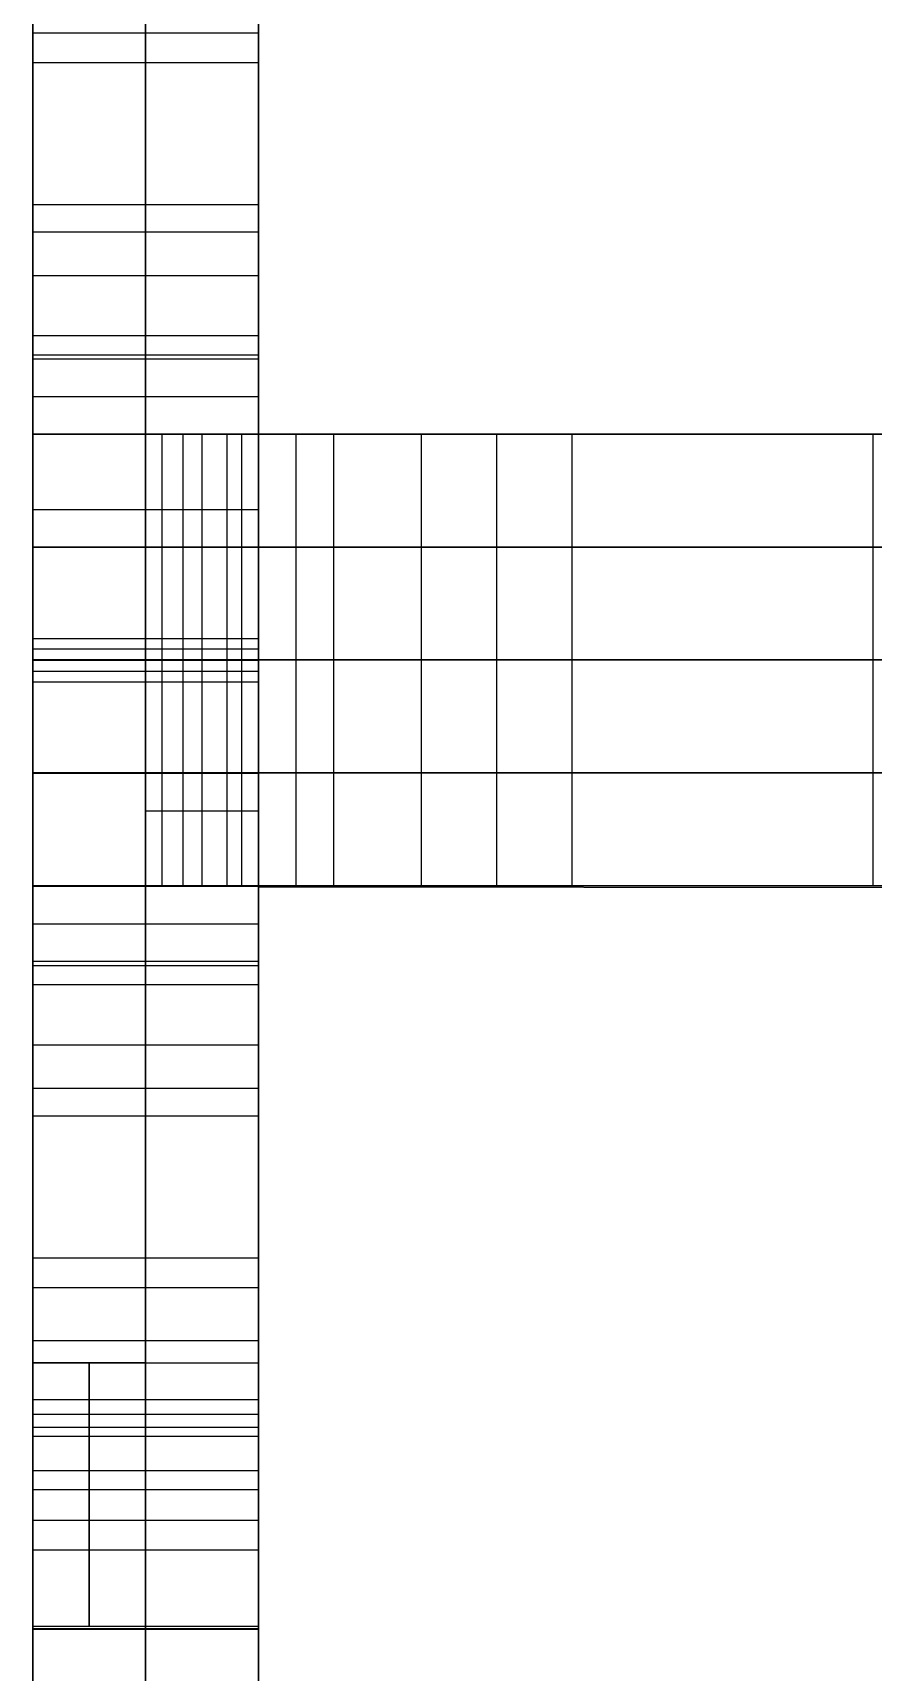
# Model space of a CAD drawing. Extents: x 584 to 852, y -43768 to -40231.
# Drawn here: x 584.5 to 651.5, y -41180.2 to -41049.5 of the extents above; entities that cross this region are included whole.
import ezdxf

# ---------------------------------------------------------------- set-up
doc = ezdxf.new("R2010")
doc.units = 0
doc.layers.add('ENDS', color=40, linetype='CONTINUOUS')

# ---------------------------------------------------------------- blocks, each defined once
blk = doc.blocks.new('SKYLARK200_END-XXS-1')
at = {"layer": 'ENDS'}
for p, q in [((-250, 2686, 282), (-250, 2821.55, 282)), ((-250, 2686, 264), (-250, 2821.55, 264)), ((-250, 2686, 273), (-250, 2821.55, 273)), ((-268, 2669.74, 113.8), (-268, 2718.03, 96.9)), ((-268, 2718.03, 96.9), (-250, 2718.03, 96.9)), ((-268, 2718.03, 186.9), (-250, 2718.03, 186.9)), ((-268, 2718.03, 186.9), (-268, 2669.74, 170)), ((-259, 2669.74, 113.8), (-259, 2718.03, 96.9)), ((-259, 2718.03, 186.9), (-259, 2669.74, 170)), ((-250, 2669.74, 113.8), (-250, 2718.03, 96.9)), ((-250, 2718.03, 186.9), (-250, 2669.74, 170)), ((-268, 2715.65, 294), (-250, 2715.65, 294)), ((-268, 2715.65, -12), (-250, 2715.65, -12)), ((-268, 2704.34, 286), (-250, 2704.34, 286)), ((-268, 2704.34, -4), (-250, 2704.34, -4)), ((-268, 2702.15, 283.1), (-250, 2702.15, 283.1)), ((-268, 2702.15, -1.1), (-250, 2702.15, -1.1)), ((-268, 2686.03, 282), (-268, 2698.68, 282)), ((-268, 2698.68, 282), (-250, 2698.68, 282)), ((-268, 2698.68), (-250, 2698.68)), ((-268, 2698.68), (-268, 2686.03)), ((-259, 2686.03, 282), (-259, 2698.68, 282)), ((-259, 2698.68), (-259, 2686.03)), ((-250, 2686.03, 282), (-250, 2698.68, 282)), ((-250, 2698.68), (-250, 2686.03)), ((-268, 2693.89, 105.35), (-250, 2693.89, 105.35)), ((-268, 2693.89, 178.45), (-250, 2693.89, 178.45)), ((-268, 2692.36, 282), (-250, 2692.36, 282)), ((-268, 2692.36), (-250, 2692.36)), ((-268, 2668.03, 220), (-268, 2692.03, 220)), ((-268, 2692.03, 220), (-250, 2692.03, 220)), ((-268, 2692.03, 220), (-268, 2692.03, 233)), ((-268, 2692.03, 233), (-250, 2692.03, 233)), ((-268, 2692.03, 233), (-268, 2686.03, 233)), ((-268, 2692.03, 258), (-250, 2692.03, 258)), ((-268, 2692.03, 258), (-268, 2692.03, 270)), ((-268, 2692.03, 270), (-250, 2692.03, 270)), ((-268, 2692.03, 270), (-268, 2686.03, 270)), ((-268, 2686.03, 13.8), (-268, 2692.03, 13.8)), ((-268, 2692.03, 13.8), (-250, 2692.03, 13.8)), ((-268, 2692.03, 13.8), (-268, 2692.03, 25.8)), ((-268, 2692.03, 25.8), (-250, 2692.03, 25.8)), ((-268, 2692.03, 25.8), (-268, 2686.03, 25.8)), ((-268, 2692.03, 50.8), (-250, 2692.03, 50.8)), ((-268, 2692.03, 50.8), (-268, 2692.03, 63.8)), ((-268, 2692.03, 63.8), (-250, 2692.03, 63.8)), ((-268, 2692.03, 63.8), (-268, 2668.03, 63.8)), ((-268, 2686.03, 258), (-268, 2692.03, 258)), ((-268, 2686.03, 50.8), (-268, 2692.03, 50.8)), ((-268, 2692.03, 226.5), (-250, 2692.03, 226.5)), ((-268, 2692.03, 264), (-250, 2692.03, 264)), ((-268, 2692.03, 19.8), (-250, 2692.03, 19.8)), ((-268, 2692.03, 57.3), (-250, 2692.03, 57.3)), ((-259, 2668.03, 220), (-259, 2692.03, 220)), ((-259, 2692.03, 220), (-259, 2692.03, 233)), ((-259, 2668.03, 258), (-259, 2692.03, 258)), ((-259, 2692.03, 258), (-259, 2692.03, 270)), ((-259, 2692.03, 270), (-259, 2686.03, 270)), ((-259, 2686.03, 13.8), (-259, 2692.03, 13.8)), ((-259, 2692.03, 13.8), (-259, 2692.03, 25.8)), ((-259, 2668.03, 50.8), (-259, 2692.03, 50.8)), ((-259, 2692.03, 50.8), (-259, 2692.03, 63.8)), ((-259, 2692.03, 63.8), (-259, 2668.03, 63.8)), ((-259, 2692.03, 233), (-259, 2668.03, 233)), ((-259, 2692.03, 25.8), (-259, 2668.03, 25.8)), ((-250, 2668.03, 220), (-250, 2692.03, 220)), ((-250, 2692.03, 220), (-250, 2692.03, 233)), ((-250, 2692.03, 233), (-250, 2668.03, 233)), ((-250, 2668.03, 258), (-250, 2692.03, 258)), ((-250, 2692.03, 258), (-250, 2692.03, 270)), ((-250, 2692.03, 270), (-250, 2686.03, 270)), ((-250, 2686.03, 13.8), (-250, 2692.03, 13.8)), ((-250, 2692.03, 13.8), (-250, 2692.03, 25.8)), ((-250, 2692.03, 25.8), (-250, 2668.03, 25.8)), ((-250, 2668.03, 50.8), (-250, 2692.03, 50.8)), ((-250, 2692.03, 50.8), (-250, 2692.03, 63.8)), ((-250, 2692.03, 63.8), (-250, 2668.03, 63.8)), ((-268, 2689.03, 270), (-250, 2689.03, 270)), ((-268, 2689.03, 13.8), (-250, 2689.03, 13.8)), ((-268, 2668.03, 0), (-268, 2686.03, 0)), ((-237, 2686.03, 0), (-268, 2686.03, 0)), ((-268, 2668.03, 62.9), (-268, 2686.03, 62.9)), ((-268, 2686.03, 0), (-268, 2686.03, 62.9)), ((-268, 2686.03, 62.9), (-244, 2686.03, 62.9)), ((-268, 2668.03, 219.1), (-268, 2686.03, 219.1)), ((-244, 2686.03, 219.1), (-268, 2686.03, 219.1)), ((-268, 2668.03, 282), (-268, 2686.03, 282)), ((-268, 2686.03, 219.1), (-268, 2686.03, 282)), ((-268, 2686.03, 282), (-237, 2686.03, 282)), ((-268, 2668.03, 31.45), (-268, 2686.03, 31.45)), ((-268, 2668.03, 250.55), (-268, 2686.03, 250.55)), ((-268, 2668.03, 0), (-268, 2686.03, 0)), ((-237, 2686.03, 0), (-268, 2686.03, 0)), ((-268, 2668.03, 62.9), (-268, 2686.03, 62.9)), ((-268, 2686.03, 0), (-268, 2686.03, 62.9)), ((-268, 2686.03, 62.9), (-244, 2686.03, 62.9)), ((-268, 2668.03, 219.1), (-268, 2686.03, 219.1)), ((-244, 2686.03, 219.1), (-268, 2686.03, 219.1)), ((-268, 2668.03, 282), (-268, 2686.03, 282)), ((-268, 2686.03, 219.1), (-268, 2686.03, 282)), ((-268, 2686.03, 282), (-237, 2686.03, 282)), ((-268, 2668.03, 31.45), (-268, 2686.03, 31.45)), ((-268, 2668.03, 250.55), (-268, 2686.03, 250.55)), ((-268, 2686.03, 270), (-250, 2686.03, 270)), ((-268, 2686.03, 270), (-268, 2686.03, 282)), ((-268, 2686.03, 282), (-250, 2686.03, 282)), ((-268, 2686.03), (-250, 2686.03)), ((-268, 2686.03), (-268, 2686.03, 13.8)), ((-268, 2686.03, 13.8), (-250, 2686.03, 13.8)), ((-259, 2686.03, 233), (-268, 2686.03, 233)), ((-259, 2686.03, 258), (-268, 2686.03, 258)), ((-268, 2686.03, 258), (-268, 2686.03, 233)), ((-259, 2686.03, 25.8), (-268, 2686.03, 25.8)), ((-259, 2686.03, 50.8), (-268, 2686.03, 50.8)), ((-268, 2686.03, 50.8), (-268, 2686.03, 25.8)), ((-268, 2686.03, 258), (-250, 2686.03, 258)), ((-268, 2686.03, 276), (-250, 2686.03, 276)), ((-268, 2686.03, 6.9), (-250, 2686.03, 6.9)), ((-268, 2686.03, 245.5), (-259, 2686.03, 245.5)), ((-268, 2686.03, 38.3), (-259, 2686.03, 38.3)), ((-263.5, 2686.03, 258), (-263.5, 2686.03, 233)), ((-263.5, 2686.03, 50.8), (-263.5, 2686.03, 25.8)), ((-259, 2668.03, 257.1), (-259, 2686.03, 257.1)), ((-259, 2668.03, 232.1), (-259, 2686.03, 232.1)), ((-259, 2686.03, 257.1), (-259, 2686.03, 232.1)), ((-259, 2668.03, 49.9), (-259, 2686.03, 49.9)), ((-259, 2668.03, 24.9), (-259, 2686.03, 24.9)), ((-259, 2686.03, 49.9), (-259, 2686.03, 24.9)), ((-259, 2668.03, 244.6), (-259, 2686.03, 244.6)), ((-259, 2668.03, 37.4), (-259, 2686.03, 37.4)), ((-259, 2668.03, 257.1), (-259, 2686.03, 257.1)), ((-259, 2668.03, 232.1), (-259, 2686.03, 232.1)), ((-259, 2686.03, 257.1), (-259, 2686.03, 232.1)), ((-259, 2668.03, 49.9), (-259, 2686.03, 49.9)), ((-259, 2668.03, 24.9), (-259, 2686.03, 24.9)), ((-259, 2686.03, 49.9), (-259, 2686.03, 24.9)), ((-259, 2668.03, 244.6), (-259, 2686.03, 244.6)), ((-259, 2668.03, 37.4), (-259, 2686.03, 37.4)), ((-259, 2686.03, 233), (-259, 2686.03, 258)), ((-259, 2668.03, 233), (-259, 2686.03, 233)), ((-259, 2686.03, 258), (-259, 2668.03, 258)), ((-259, 2686.03, 25.8), (-259, 2686.03, 50.8)), ((-259, 2668.03, 25.8), (-259, 2686.03, 25.8)), ((-259, 2686.03, 50.8), (-259, 2668.03, 50.8)), ((-259, 2686.03, 270), (-259, 2686.03, 282)), ((-259, 2686.03), (-259, 2686.03, 13.8)), ((-259, 2668.03, 245.5), (-259, 2686.03, 245.5)), ((-259, 2668.03, 38.3), (-259, 2686.03, 38.3)), ((-259, 2686.03, 25.8), (-250, 2686.03, 25.8)), ((-257.68, 2668.03, 260.28), (-257.68, 2686.03, 260.28)), ((-257.68, 2668.03, 228.92), (-257.68, 2686.03, 228.92)), ((-257.68, 2668.03, 53.08), (-257.68, 2686.03, 53.08)), ((-257.68, 2668.03, 21.72), (-257.68, 2686.03, 21.72)), ((-257.68, 2668.03, 260.28), (-257.68, 2686.03, 260.28)), ((-257.68, 2668.03, 228.92), (-257.68, 2686.03, 228.92)), ((-257.68, 2668.03, 53.08), (-257.68, 2686.03, 53.08)), ((-257.68, 2668.03, 21.72), (-257.68, 2686.03, 21.72)), ((-256, 2668.03, 219.1), (-256, 2686.03, 219.1)), ((-256, 2668.03, 219.1), (-256, 2686.03, 219.1)), ((-254.5, 2668.03, 261.6), (-254.5, 2686.03, 261.6)), ((-254.5, 2668.03, 227.6), (-254.5, 2686.03, 227.6)), ((-254.5, 2668.03, 54.4), (-254.5, 2686.03, 54.4)), ((-254.5, 2668.03, 20.4), (-254.5, 2686.03, 20.4)), ((-254.5, 2668.03, 261.6), (-254.5, 2686.03, 261.6)), ((-254.5, 2668.03, 227.6), (-254.5, 2686.03, 227.6)), ((-254.5, 2668.03, 54.4), (-254.5, 2686.03, 54.4)), ((-254.5, 2668.03, 20.4), (-254.5, 2686.03, 20.4)), ((-252.5, 2668.03, 0), (-252.5, 2686.03, 0)), ((-252.5, 2668.03, 282), (-252.5, 2686.03, 282)), ((-252.5, 2668.03, 0), (-252.5, 2686.03, 0)), ((-252.5, 2668.03, 282), (-252.5, 2686.03, 282)), ((-251.32, 2668.03, 260.28), (-251.32, 2686.03, 260.28)), ((-251.32, 2668.03, 228.92), (-251.32, 2686.03, 228.92)), ((-251.32, 2668.03, 53.08), (-251.32, 2686.03, 53.08)), ((-251.32, 2668.03, 21.72), (-251.32, 2686.03, 21.72)), ((-251.32, 2668.03, 260.28), (-251.32, 2686.03, 260.28)), ((-251.32, 2668.03, 228.92), (-251.32, 2686.03, 228.92)), ((-251.32, 2668.03, 53.08), (-251.32, 2686.03, 53.08)), ((-251.32, 2668.03, 21.72), (-251.32, 2686.03, 21.72)), ((-188, 2686.06, 282), (-250, 2686, 282)), ((-188, 2686.06, 264), (-250, 2686, 264)), ((-188, 2686.06, 273), (-250, 2686, 273)), ((-250, 2668.03, 74.9), (-250, 2686.03, 74.9)), ((-244, 2686.03, 74.9), (-250, 2686.03, 74.9)), ((-250, 2668.03, 207.1), (-250, 2686.03, 207.1)), ((-250, 2686.03, 74.9), (-250, 2686.03, 207.1)), ((-250, 2686.03, 207.1), (-244, 2686.03, 207.1)), ((-250, 2668.03, 257.1), (-250, 2686.03, 257.1)), ((-250, 2668.03, 232.1), (-250, 2686.03, 232.1)), ((-250, 2686.03, 232.1), (-250, 2686.03, 257.1)), ((-250, 2668.03, 49.9), (-250, 2686.03, 49.9)), ((-250, 2686.03, 24.9), (-250, 2686.03, 49.9)), ((-250, 2668.03, 24.9), (-250, 2686.03, 24.9)), ((-250, 2668.03, 62.9), (-250, 2686.03, 62.9)), ((-250, 2668.03, 141), (-250, 2686.03, 141)), ((-250, 2668.03, 244.6), (-250, 2686.03, 244.6)), ((-250, 2668.03, 37.4), (-250, 2686.03, 37.4)), ((-250, 2686.03, 141), (-50, 2686.03, 141)), ((-250, 2668.03, 74.9), (-250, 2686.03, 74.9)), ((-244, 2686.03, 74.9), (-250, 2686.03, 74.9)), ((-250, 2668.03, 207.1), (-250, 2686.03, 207.1)), ((-250, 2686.03, 74.9), (-250, 2686.03, 207.1)), ((-250, 2686.03, 207.1), (-244, 2686.03, 207.1)), ((-250, 2668.03, 257.1), (-250, 2686.03, 257.1)), ((-250, 2668.03, 232.1), (-250, 2686.03, 232.1)), ((-250, 2686.03, 232.1), (-250, 2686.03, 257.1)), ((-250, 2668.03, 49.9), (-250, 2686.03, 49.9)), ((-250, 2686.03, 24.9), (-250, 2686.03, 49.9)), ((-250, 2668.03, 24.9), (-250, 2686.03, 24.9)), ((-250, 2668.03, 62.9), (-250, 2686.03, 62.9)), ((-250, 2668.03, 141), (-250, 2686.03, 141)), ((-250, 2668.03, 244.6), (-250, 2686.03, 244.6)), ((-250, 2668.03, 37.4), (-250, 2686.03, 37.4)), ((-250, 2686.03, 141), (-50, 2686.03, 141)), ((-250, 2686.03, 270), (-250, 2686.03, 282)), ((-250, 2686.03), (-250, 2686.03, 13.8)), ((-250, 2686, 282), (-250, 2686, 264)), ((-247, 2668.03, 74.9), (-247, 2686.03, 74.9)), ((-247, 2668.03, 207.1), (-247, 2686.03, 207.1)), ((-247, 2668.03, 74.9), (-247, 2686.03, 74.9)), ((-247, 2668.03, 207.1), (-247, 2686.03, 207.1)), ((-244, 2668.03, 62.9), (-244, 2686.03, 62.9)), ((-244, 2668.03, 74.9), (-244, 2686.03, 74.9)), ((-244, 2686.03, 62.9), (-244, 2686.03, 74.9)), ((-244, 2668.03, 207.1), (-244, 2686.03, 207.1)), ((-244, 2668.03, 219.1), (-244, 2686.03, 219.1)), ((-244, 2686.03, 207.1), (-244, 2686.03, 219.1)), ((-244, 2668.03, 68.9), (-244, 2686.03, 68.9)), ((-244, 2668.03, 213.1), (-244, 2686.03, 213.1)), ((-244, 2668.03, 62.9), (-244, 2686.03, 62.9)), ((-244, 2668.03, 74.9), (-244, 2686.03, 74.9)), ((-244, 2686.03, 62.9), (-244, 2686.03, 74.9)), ((-244, 2668.03, 207.1), (-244, 2686.03, 207.1)), ((-244, 2668.03, 219.1), (-244, 2686.03, 219.1)), ((-244, 2686.03, 207.1), (-244, 2686.03, 219.1)), ((-244, 2668.03, 68.9), (-244, 2686.03, 68.9)), ((-244, 2668.03, 213.1), (-244, 2686.03, 213.1)), ((-237, 2668.03, 6), (-237, 2686.03, 6)), ((-225, 2686.03, 6), (-237, 2686.03, 6)), ((-237, 2668.03, 0), (-237, 2686.03, 0)), ((-237, 2686.03, 6), (-237, 2686.03, 0)), ((-237, 2668.03, 282), (-237, 2686.03, 282)), ((-237, 2668.03, 276), (-237, 2686.03, 276)), ((-237, 2686.03, 282), (-237, 2686.03, 276)), ((-237, 2686.03, 276), (-225, 2686.03, 276)), ((-237, 2668.03, 3), (-237, 2686.03, 3)), ((-237, 2668.03, 279), (-237, 2686.03, 279)), ((-237, 2668.03, 6), (-237, 2686.03, 6)), ((-225, 2686.03, 6), (-237, 2686.03, 6)), ((-237, 2668.03, 0), (-237, 2686.03, 0)), ((-237, 2686.03, 6), (-237, 2686.03, 0)), ((-237, 2668.03, 282), (-237, 2686.03, 282)), ((-237, 2668.03, 276), (-237, 2686.03, 276)), ((-237, 2686.03, 282), (-237, 2686.03, 276)), ((-237, 2686.03, 276), (-225, 2686.03, 276)), ((-237, 2668.03, 3), (-237, 2686.03, 3)), ((-237, 2668.03, 279), (-237, 2686.03, 279)), ((-231, 2668.03, 6), (-231, 2686.03, 6)), ((-231, 2668.03, 276), (-231, 2686.03, 276)), ((-231, 2668.03, 6), (-231, 2686.03, 6)), ((-231, 2668.03, 276), (-231, 2686.03, 276)), ((-225, 2668.03, -18), (-225, 2686.03, -18)), ((-177, 2686.03, -18), (-225, 2686.03, -18)), ((-225, 2668.03, 6), (-225, 2686.03, 6)), ((-225, 2686.03, -18), (-225, 2686.03, 6)), ((-225, 2668.03, 276), (-225, 2686.03, 276)), ((-225, 2668.03, 300), (-225, 2686.03, 300)), ((-225, 2686.03, 276), (-225, 2686.03, 300)), ((-225, 2686.03, 300), (-177, 2686.03, 300)), ((-225, 2668.03, 0), (-225, 2686.03, 0)), ((-225, 2668.03, 282), (-225, 2686.03, 282)), ((-225, 2668.03, -18), (-225, 2686.03, -18)), ((-177, 2686.03, -18), (-225, 2686.03, -18)), ((-225, 2668.03, 6), (-225, 2686.03, 6)), ((-225, 2686.03, -18), (-225, 2686.03, 6)), ((-225, 2668.03, 276), (-225, 2686.03, 276)), ((-225, 2668.03, 300), (-225, 2686.03, 300)), ((-225, 2686.03, 276), (-225, 2686.03, 300)), ((-225, 2686.03, 300), (-177, 2686.03, 300)), ((-225, 2668.03, 0), (-225, 2686.03, 0)), ((-225, 2668.03, 282), (-225, 2686.03, 282)), ((-219, 2686.03, 282), (-219, 2686.03, 264)), ((-201, 2668.03, -18), (-201, 2686.03, -18)), ((-268, 2680.03, 220), (-250, 2680.03, 220)), ((-268, 2680.03, 63.8), (-250, 2680.03, 63.8)), ((-259, 2680.03, 50.8), (-250, 2680.03, 50.8)), ((-259, 2680.03, 233), (-250, 2680.03, 233)), ((-237, 2677.03, 0), (-268, 2677.03, 0)), ((-268, 2677.03, 0), (-268, 2677.03, 62.9)), ((-268, 2677.03, 62.9), (-244, 2677.03, 62.9)), ((-244, 2677.03, 219.1), (-268, 2677.03, 219.1)), ((-268, 2677.03, 219.1), (-268, 2677.03, 282)), ((-268, 2677.03, 282), (-237, 2677.03, 282)), ((-237, 2677.03, 0), (-268, 2677.03, 0)), ((-268, 2677.03, 0), (-268, 2677.03, 62.9)), ((-268, 2677.03, 62.9), (-244, 2677.03, 62.9)), ((-244, 2677.03, 219.1), (-268, 2677.03, 219.1)), ((-268, 2677.03, 219.1), (-268, 2677.03, 282)), ((-268, 2677.03, 282), (-237, 2677.03, 282)), ((-259, 2677.03, 257.1), (-259, 2677.03, 232.1)), ((-259, 2677.03, 49.9), (-259, 2677.03, 24.9)), ((-259, 2677.03, 257.1), (-259, 2677.03, 232.1)), ((-259, 2677.03, 49.9), (-259, 2677.03, 24.9)), ((-259, 2677.03, 233), (-259, 2677.03, 258)), ((-259, 2677.03, 25.8), (-259, 2677.03, 50.8)), ((-244, 2677.03, 74.9), (-250, 2677.03, 74.9)), ((-250, 2677.03, 74.9), (-250, 2677.03, 207.1)), ((-250, 2677.03, 207.1), (-244, 2677.03, 207.1)), ((-250, 2677.03, 232.1), (-250, 2677.03, 257.1)), ((-250, 2677.03, 24.9), (-250, 2677.03, 49.9)), ((-244, 2677.03, 74.9), (-250, 2677.03, 74.9)), ((-250, 2677.03, 74.9), (-250, 2677.03, 207.1)), ((-250, 2677.03, 207.1), (-244, 2677.03, 207.1)), ((-250, 2677.03, 232.1), (-250, 2677.03, 257.1)), ((-250, 2677.03, 24.9), (-250, 2677.03, 49.9)), ((-244, 2677.03, 62.9), (-244, 2677.03, 74.9)), ((-244, 2677.03, 207.1), (-244, 2677.03, 219.1)), ((-244, 2677.03, 62.9), (-244, 2677.03, 74.9)), ((-244, 2677.03, 207.1), (-244, 2677.03, 219.1)), ((-225, 2677.03, 6), (-237, 2677.03, 6)), ((-237, 2677.03, 6), (-237, 2677.03, 0)), ((-237, 2677.03, 282), (-237, 2677.03, 276)), ((-237, 2677.03, 276), (-225, 2677.03, 276)), ((-225, 2677.03, 6), (-237, 2677.03, 6)), ((-237, 2677.03, 6), (-237, 2677.03, 0)), ((-237, 2677.03, 282), (-237, 2677.03, 276)), ((-237, 2677.03, 276), (-225, 2677.03, 276)), ((-177, 2677.03, -18), (-225, 2677.03, -18)), ((-225, 2677.03, -18), (-225, 2677.03, 6)), ((-225, 2677.03, 276), (-225, 2677.03, 300)), ((-225, 2677.03, 300), (-177, 2677.03, 300)), ((-177, 2677.03, -18), (-225, 2677.03, -18)), ((-225, 2677.03, -18), (-225, 2677.03, 6)), ((-225, 2677.03, 276), (-225, 2677.03, 300)), ((-225, 2677.03, 300), (-177, 2677.03, 300)), ((-268, 2669.74, 113.8), (-250, 2669.74, 113.8)), ((-268, 2669.74, 170), (-250, 2669.74, 170)), ((-268, 2668.9, 113.99), (-250, 2668.9, 113.99)), ((-268, 2668.9, 169.81), (-250, 2668.9, 169.81)), ((-237, 2668.03, 0), (-268, 2668.03, 0)), ((-268, 2668.03, 0), (-268, 2668.03, 62.9)), ((-268, 2668.03, 62.9), (-244, 2668.03, 62.9)), ((-244, 2668.03, 219.1), (-268, 2668.03, 219.1)), ((-268, 2668.03, 219.1), (-268, 2668.03, 282)), ((-268, 2668.03, 282), (-237, 2668.03, 282)), ((-268, 2650.03, 0), (-268, 2668.03, 0)), ((-237, 2668.03, 0), (-268, 2668.03, 0)), ((-268, 2650.03, 62.9), (-268, 2668.03, 62.9)), ((-268, 2668.03, 0), (-268, 2668.03, 62.9)), ((-268, 2668.03, 62.9), (-244, 2668.03, 62.9)), ((-268, 2650.03, 219.1), (-268, 2668.03, 219.1)), ((-244, 2668.03, 219.1), (-268, 2668.03, 219.1)), ((-268, 2650.03, 282), (-268, 2668.03, 282)), ((-268, 2668.03, 219.1), (-268, 2668.03, 282)), ((-268, 2668.03, 282), (-237, 2668.03, 282)), ((-268, 2650.03, 31.45), (-268, 2668.03, 31.45)), ((-268, 2650.03, 250.55), (-268, 2668.03, 250.55)), ((-237, 2668.03, 0), (-268, 2668.03, 0)), ((-268, 2668.03, 0), (-268, 2668.03, 62.9)), ((-268, 2668.03, 62.9), (-244, 2668.03, 62.9)), ((-244, 2668.03, 219.1), (-268, 2668.03, 219.1)), ((-268, 2668.03, 219.1), (-268, 2668.03, 282)), ((-268, 2668.03, 282), (-237, 2668.03, 282)), ((-268, 2668.03, 169.75), (-268, 2668.03, 220)), ((-268, 2668.03, 220), (-250, 2668.03, 220)), ((-268, 2668.03, 169.75), (-250, 2668.03, 169.75)), ((-268, 2668.03, 63.8), (-250, 2668.03, 63.8)), ((-268, 2668.03, 63.8), (-268, 2668.03, 114.05)), ((-268, 2668.03, 114.05), (-250, 2668.03, 114.05)), ((-268, 2668.03, 194.87), (-250, 2668.03, 194.87)), ((-268, 2668.03, 88.92), (-250, 2668.03, 88.92)), ((-268, 2650, 220), (-268, 2668, 220)), ((-268, 2668, 220), (-250, 2668, 220)), ((-268, 2668, 220), (-268, 2668, 169.75)), ((-268, 2668, 169.75), (-250, 2668, 169.75)), ((-268, 2668, 114.05), (-250, 2668, 114.05)), ((-268, 2668, 114.05), (-268, 2668, 63.8)), ((-268, 2668, 63.8), (-250, 2668, 63.8)), ((-268, 2668, 63.8), (-268, 2650, 63.8)), ((-268, 2668, 170), (-250, 2668, 170)), ((-268, 2668, 113.8), (-250, 2668, 113.8)), ((-259, 2668.03, 257.1), (-259, 2668.03, 232.1)), ((-259, 2668.03, 49.9), (-259, 2668.03, 24.9)), ((-259, 2650.03, 257.1), (-259, 2668.03, 257.1)), ((-259, 2650.03, 232.1), (-259, 2668.03, 232.1)), ((-259, 2668.03, 257.1), (-259, 2668.03, 232.1)), ((-259, 2650.03, 49.9), (-259, 2668.03, 49.9)), ((-259, 2650.03, 24.9), (-259, 2668.03, 24.9)), ((-259, 2668.03, 49.9), (-259, 2668.03, 24.9)), ((-259, 2650.03, 244.6), (-259, 2668.03, 244.6)), ((-259, 2650.03, 37.4), (-259, 2668.03, 37.4)), ((-259, 2668.03, 257.1), (-259, 2668.03, 232.1)), ((-259, 2668.03, 49.9), (-259, 2668.03, 24.9)), ((-259, 2668.03, 258), (-259, 2668.03, 233)), ((-259, 2668.03, 233), (-250, 2668.03, 233)), ((-259, 2668.03, 258), (-250, 2668.03, 258)), ((-259, 2668.03, 50.8), (-259, 2668.03, 25.8)), ((-259, 2668.03, 25.8), (-250, 2668.03, 25.8)), ((-259, 2668.03, 50.8), (-250, 2668.03, 50.8)), ((-259, 2668.03, 169.75), (-259, 2668.03, 220)), ((-259, 2668.03, 63.8), (-259, 2668.03, 114.05)), ((-259, 2668.03, 245.5), (-250, 2668.03, 245.5)), ((-259, 2668.03, 38.3), (-250, 2668.03, 38.3)), ((-259, 2668, 25.8), (-259, 2668, 50.8)), ((-259, 2668, 50.8), (-259, 2650, 50.8)), ((-259, 2650, 25.8), (-259, 2668, 25.8)), ((-259, 2668, 50.8), (-250, 2668, 50.8)), ((-259, 2668, 25.8), (-250, 2668, 25.8)), ((-259, 2668, 258), (-259, 2650, 258)), ((-259, 2668, 233), (-259, 2668, 258)), ((-259, 2650, 233), (-259, 2668, 233)), ((-259, 2668, 258), (-250, 2668, 258)), ((-259, 2668, 233), (-250, 2668, 233)), ((-259, 2650, 220), (-259, 2668, 220)), ((-259, 2668, 220), (-259, 2668, 169.75)), ((-259, 2668, 114.05), (-259, 2668, 63.8)), ((-259, 2668, 63.8), (-259, 2650, 63.8)), ((-259, 2650, 38.3), (-259, 2668, 38.3)), ((-259, 2644, 50.8), (-259, 2668, 50.8)), ((-259, 2668, 50.8), (-259, 2668, 25.8)), ((-259, 2668, 38.3), (-250, 2668, 38.3)), ((-259, 2668, 25.8), (-259, 2644, 25.8)), ((-259, 2650, 245.5), (-259, 2668, 245.5)), ((-259, 2644, 258), (-259, 2668, 258)), ((-259, 2668, 245.5), (-250, 2668, 245.5)), ((-257.68, 2650.03, 260.28), (-257.68, 2668.03, 260.28)), ((-257.68, 2650.03, 228.92), (-257.68, 2668.03, 228.92)), ((-257.68, 2650.03, 53.08), (-257.68, 2668.03, 53.08)), ((-257.68, 2650.03, 21.72), (-257.68, 2668.03, 21.72)), ((-256, 2650.03, 219.1), (-256, 2668.03, 219.1)), ((-254.5, 2650.03, 261.6), (-254.5, 2668.03, 261.6)), ((-254.5, 2650.03, 227.6), (-254.5, 2668.03, 227.6)), ((-254.5, 2650.03, 54.4), (-254.5, 2668.03, 54.4)), ((-254.5, 2650.03, 20.4), (-254.5, 2668.03, 20.4)), ((-254.5, 2668.03, 233), (-254.5, 2668.03, 258)), ((-254.5, 2668.03, 25.8), (-254.5, 2668.03, 50.8)), ((-254.5, 2668, 258), (-254.5, 2668, 233)), ((-252.5, 2650.03, 0), (-252.5, 2668.03, 0)), ((-252.5, 2650.03, 282), (-252.5, 2668.03, 282)), ((-251.32, 2650.03, 260.28), (-251.32, 2668.03, 260.28)), ((-251.32, 2650.03, 228.92), (-251.32, 2668.03, 228.92)), ((-251.32, 2650.03, 53.08), (-251.32, 2668.03, 53.08)), ((-251.32, 2650.03, 21.72), (-251.32, 2668.03, 21.72)), ((-244, 2668.03, 74.9), (-250, 2668.03, 74.9)), ((-250, 2668.03, 74.9), (-250, 2668.03, 207.1)), ((-250, 2668.03, 207.1), (-244, 2668.03, 207.1)), ((-250, 2668.03, 232.1), (-250, 2668.03, 257.1)), ((-250, 2668.03, 24.9), (-250, 2668.03, 49.9)), ((-250, 2668.03, 141), (-50, 2668.03, 141)), ((-250, 2650.03, 74.9), (-250, 2668.03, 74.9)), ((-244, 2668.03, 74.9), (-250, 2668.03, 74.9)), ((-250, 2650.03, 207.1), (-250, 2668.03, 207.1)), ((-250, 2668.03, 74.9), (-250, 2668.03, 207.1)), ((-250, 2668.03, 207.1), (-244, 2668.03, 207.1)), ((-250, 2650.03, 257.1), (-250, 2668.03, 257.1)), ((-250, 2650.03, 232.1), (-250, 2668.03, 232.1)), ((-250, 2668.03, 232.1), (-250, 2668.03, 257.1)), ((-250, 2650.03, 49.9), (-250, 2668.03, 49.9)), ((-250, 2668.03, 24.9), (-250, 2668.03, 49.9)), ((-250, 2650.03, 24.9), (-250, 2668.03, 24.9)), ((-250, 2650.03, 62.9), (-250, 2668.03, 62.9)), ((-250, 2650.03, 141), (-250, 2668.03, 141)), ((-250, 2650.03, 244.6), (-250, 2668.03, 244.6)), ((-250, 2650.03, 37.4), (-250, 2668.03, 37.4)), ((-250, 2668.03, 141), (-50, 2668.03, 141)), ((-244, 2668.03, 74.9), (-250, 2668.03, 74.9)), ((-250, 2668.03, 74.9), (-250, 2668.03, 207.1)), ((-250, 2668.03, 207.1), (-244, 2668.03, 207.1)), ((-250, 2668.03, 232.1), (-250, 2668.03, 257.1)), ((-250, 2668.03, 24.9), (-250, 2668.03, 49.9)), ((-250, 2668.03, 141), (-50, 2668.03, 141)), ((-250, 2668.03, 169.75), (-250, 2668.03, 220)), ((-250, 2668.03, 233), (-250, 2668.03, 258)), ((-250, 2668.03, 25.8), (-250, 2668.03, 50.8)), ((-250, 2668.03, 63.8), (-250, 2668.03, 114.05)), ((-250, 2644, 258), (-250, 2668, 258)), ((-250, 2668, 258), (-250, 2668, 233)), ((-250, 2668, 233), (-250, 2644, 233)), ((-250, 2650, 220), (-250, 2668, 220)), ((-250, 2668, 220), (-250, 2668, 169.75)), ((-250, 2668, 114.05), (-250, 2668, 63.8)), ((-250, 2668, 63.8), (-250, 2650, 63.8)), ((-250, 2644, 50.8), (-250, 2668, 50.8)), ((-250, 2668, 50.8), (-250, 2668, 25.8)), ((-250, 2668, 25.8), (-250, 2644, 25.8)), ((-247, 2650.03, 74.9), (-247, 2668.03, 74.9)), ((-247, 2650.03, 207.1), (-247, 2668.03, 207.1)), ((-244, 2668.03, 62.9), (-244, 2668.03, 74.9)), ((-244, 2668.03, 207.1), (-244, 2668.03, 219.1)), ((-244, 2650.03, 62.9), (-244, 2668.03, 62.9)), ((-244, 2650.03, 74.9), (-244, 2668.03, 74.9)), ((-244, 2668.03, 62.9), (-244, 2668.03, 74.9)), ((-244, 2650.03, 207.1), (-244, 2668.03, 207.1)), ((-244, 2650.03, 219.1), (-244, 2668.03, 219.1)), ((-244, 2668.03, 207.1), (-244, 2668.03, 219.1)), ((-244, 2650.03, 68.9), (-244, 2668.03, 68.9)), ((-244, 2650.03, 213.1), (-244, 2668.03, 213.1)), ((-244, 2668.03, 62.9), (-244, 2668.03, 74.9)), ((-244, 2668.03, 207.1), (-244, 2668.03, 219.1)), ((-225, 2668.03, 6), (-237, 2668.03, 6)), ((-237, 2668.03, 6), (-237, 2668.03, 0)), ((-237, 2668.03, 282), (-237, 2668.03, 276)), ((-237, 2668.03, 276), (-225, 2668.03, 276)), ((-237, 2650.03, 6), (-237, 2668.03, 6)), ((-225, 2668.03, 6), (-237, 2668.03, 6)), ((-237, 2650.03, 0), (-237, 2668.03, 0)), ((-237, 2668.03, 6), (-237, 2668.03, 0)), ((-237, 2650.03, 282), (-237, 2668.03, 282)), ((-237, 2650.03, 276), (-237, 2668.03, 276)), ((-237, 2668.03, 282), (-237, 2668.03, 276)), ((-237, 2668.03, 276), (-225, 2668.03, 276)), ((-237, 2650.03, 3), (-237, 2668.03, 3)), ((-237, 2650.03, 279), (-237, 2668.03, 279)), ((-225, 2668.03, 6), (-237, 2668.03, 6)), ((-237, 2668.03, 6), (-237, 2668.03, 0)), ((-237, 2668.03, 282), (-237, 2668.03, 276)), ((-237, 2668.03, 276), (-225, 2668.03, 276)), ((-231, 2650.03, 6), (-231, 2668.03, 6)), ((-231, 2650.03, 276), (-231, 2668.03, 276)), ((-177, 2668.03, -18), (-225, 2668.03, -18)), ((-225, 2668.03, -18), (-225, 2668.03, 6)), ((-225, 2668.03, 276), (-225, 2668.03, 300)), ((-225, 2668.03, 300), (-177, 2668.03, 300)), ((-225, 2650.03, -18), (-225, 2668.03, -18)), ((-177, 2668.03, -18), (-225, 2668.03, -18)), ((-225, 2650.03, 6), (-225, 2668.03, 6)), ((-225, 2668.03, -18), (-225, 2668.03, 6)), ((-225, 2650.03, 276), (-225, 2668.03, 276)), ((-225, 2650.03, 300), (-225, 2668.03, 300)), ((-225, 2668.03, 276), (-225, 2668.03, 300)), ((-225, 2668.03, 300), (-177, 2668.03, 300)), ((-225, 2650.03, 0), (-225, 2668.03, 0)), ((-225, 2650.03, 282), (-225, 2668.03, 282)), ((-177, 2668.03, -18), (-225, 2668.03, -18)), ((-225, 2668.03, -18), (-225, 2668.03, 6)), ((-225, 2668.03, 276), (-225, 2668.03, 300)), ((-225, 2668.03, 300), (-177, 2668.03, 300)), ((-201, 2650.03, -18), (-201, 2668.03, -18)), ((-268, 2667.13, 169.81), (-250, 2667.13, 169.81)), ((-268, 2667.13, 113.99), (-250, 2667.13, 113.99)), ((-268, 2666.28, 170), (-250, 2666.28, 170)), ((-268, 2666.28, 170), (-268, 2618, 186.9)), ((-268, 2618, 96.9), (-268, 2666.28, 113.8)), ((-268, 2666.28, 113.8), (-250, 2666.28, 113.8)), ((-259, 2666.28, 170), (-259, 2618, 186.9)), ((-259, 2618, 96.9), (-259, 2666.28, 113.8)), ((-250, 2666.28, 170), (-250, 2618, 186.9)), ((-250, 2618, 96.9), (-250, 2666.28, 113.8)), ((-237, 2659.03, 0), (-268, 2659.03, 0)), ((-268, 2659.03, 0), (-268, 2659.03, 62.9)), ((-268, 2659.03, 62.9), (-244, 2659.03, 62.9)), ((-244, 2659.03, 219.1), (-268, 2659.03, 219.1)), ((-268, 2659.03, 219.1), (-268, 2659.03, 282)), ((-268, 2659.03, 282), (-237, 2659.03, 282)), ((-268, 2659, 220), (-250, 2659, 220)), ((-268, 2659, 63.8), (-250, 2659, 63.8)), ((-259, 2659.03, 257.1), (-259, 2659.03, 232.1)), ((-259, 2659.03, 49.9), (-259, 2659.03, 24.9)), ((-259, 2659, 25.8), (-259, 2659, 50.8)), ((-259, 2659, 233), (-259, 2659, 258)), ((-244, 2659.03, 74.9), (-250, 2659.03, 74.9)), ((-250, 2659.03, 74.9), (-250, 2659.03, 207.1)), ((-250, 2659.03, 207.1), (-244, 2659.03, 207.1)), ((-250, 2659.03, 232.1), (-250, 2659.03, 257.1)), ((-250, 2659.03, 24.9), (-250, 2659.03, 49.9)), ((-244, 2659.03, 62.9), (-244, 2659.03, 74.9)), ((-244, 2659.03, 207.1), (-244, 2659.03, 219.1)), ((-225, 2659.03, 6), (-237, 2659.03, 6)), ((-237, 2659.03, 6), (-237, 2659.03, 0)), ((-237, 2659.03, 282), (-237, 2659.03, 276)), ((-237, 2659.03, 276), (-225, 2659.03, 276)), ((-177, 2659.03, -18), (-225, 2659.03, -18)), ((-225, 2659.03, -18), (-225, 2659.03, 6)), ((-225, 2659.03, 276), (-225, 2659.03, 300)), ((-225, 2659.03, 300), (-177, 2659.03, 300)), ((-259, 2656, 50.8), (-250, 2656, 50.8)), ((-237, 2650.03, 0), (-268, 2650.03, 0)), ((-268, 2650.03, 0), (-268, 2650.03, 62.9)), ((-268, 2650.03, 62.9), (-244, 2650.03, 62.9)), ((-244, 2650.03, 219.1), (-268, 2650.03, 219.1)), ((-268, 2650.03, 219.1), (-268, 2650.03, 282)), ((-268, 2650.03, 282), (-237, 2650.03, 282)), ((-268, 2637.35, 282), (-268, 2650, 282)), ((-268, 2650, 282), (-250, 2650, 282)), ((-268, 2650, 282), (-268, 2650, 270)), ((-268, 2650, 270), (-250, 2650, 270)), ((-268, 2650, 270), (-268, 2644, 270)), ((-268, 2644, 258), (-268, 2650, 258)), ((-268, 2644, 221), (-268, 2650, 221)), ((-268, 2650, 221), (-250, 2650, 221)), ((-268, 2650, 221), (-268, 2650, 220)), ((-268, 2650, 220), (-250, 2650, 220)), ((-268, 2650, 63.8), (-250, 2650, 63.8)), ((-268, 2650, 63.8), (-268, 2650, 62.8)), ((-268, 2650, 62.8), (-250, 2650, 62.8)), ((-268, 2650, 62.8), (-268, 2644, 62.8)), ((-268, 2644, 50.8), (-268, 2650, 50.8)), ((-268, 2644, 13.8), (-268, 2650, 13.8)), ((-268, 2650, 13.8), (-250, 2650, 13.8)), ((-268, 2650, 13.8), (-268, 2650, 0)), ((-268, 2650, 0), (-250, 2650, 0)), ((-268, 2650, 0), (-268, 2637.35, 0)), ((-259, 2650, 50.8), (-268, 2650, 50.8)), ((-268, 2650, 25.8), (-259, 2650, 25.8)), ((-268, 2650, 25.8), (-268, 2650, 50.8)), ((-268, 2650, 25.8), (-268, 2644, 25.8)), ((-268, 2650, 233), (-268, 2650, 258)), ((-268, 2650, 233), (-259, 2650, 233)), ((-259, 2650, 258), (-268, 2650, 258)), ((-268, 2650, 233), (-268, 2644, 233)), ((-268, 2650, 276), (-250, 2650, 276)), ((-268, 2650, 220.5), (-250, 2650, 220.5)), ((-268, 2650, 63.3), (-250, 2650, 63.3)), ((-268, 2650, 6.9), (-250, 2650, 6.9)), ((-268, 2650, 38.3), (-259, 2650, 38.3)), ((-268, 2650, 245.5), (-259, 2650, 245.5)), ((-268, 2650, 233), (-250, 2650, 233)), ((-263.5, 2650, 25.8), (-263.5, 2650, 50.8)), ((-263.5, 2650, 233), (-263.5, 2650, 258)), ((-259, 2650.03, 257.1), (-259, 2650.03, 232.1)), ((-259, 2650.03, 49.9), (-259, 2650.03, 24.9)), ((-259, 2650, 50.8), (-259, 2650, 25.8)), ((-259, 2650, 258), (-259, 2650, 233)), ((-259, 2637.35, 282), (-259, 2650, 282)), ((-259, 2650, 282), (-259, 2650, 270)), ((-259, 2650, 270), (-259, 2644, 270)), ((-259, 2644, 221), (-259, 2650, 221)), ((-259, 2650, 221), (-259, 2650, 220)), ((-259, 2650, 63.8), (-259, 2650, 62.8)), ((-259, 2650, 62.8), (-259, 2644, 62.8)), ((-259, 2644, 13.8), (-259, 2650, 13.8)), ((-259, 2650, 13.8), (-259, 2650, 0)), ((-259, 2650, 0), (-259, 2637.35, 0)), ((-259, 2650, 25.8), (-250, 2650, 25.8)), ((-259, 2650, 258), (-250, 2650, 258)), ((-259, 2650, 233), (-259, 2644, 233)), ((-244, 2650.03, 74.9), (-250, 2650.03, 74.9)), ((-250, 2650.03, 74.9), (-250, 2650.03, 207.1)), ((-250, 2650.03, 207.1), (-244, 2650.03, 207.1)), ((-250, 2650.03, 232.1), (-250, 2650.03, 257.1)), ((-250, 2650.03, 24.9), (-250, 2650.03, 49.9)), ((-250, 2650.03, 141), (-50, 2650.03, 141)), ((-250, 2637.35, 282), (-250, 2650, 282)), ((-250, 2650, 282), (-250, 2650, 270)), ((-250, 2650, 270), (-250, 2644, 270)), ((-250, 2644, 221), (-250, 2650, 221)), ((-250, 2650, 221), (-250, 2650, 220)), ((-250, 2650, 63.8), (-250, 2650, 62.8)), ((-250, 2650, 62.8), (-250, 2644, 62.8)), ((-250, 2644, 13.8), (-250, 2650, 13.8)), ((-250, 2650, 13.8), (-250, 2650, 0)), ((-250, 2650, 0), (-250, 2637.35, 0)), ((-250, 2514.39, 282), (-250, 2649.94, 282)), ((-250, 2649.94, 282), (-250, 2649.94, 264)), ((-250, 2514.39, 264), (-250, 2649.94, 264)), ((-250, 2649.94, 282), (-188, 2649.88, 282)), ((-250, 2649.94, 264), (-188, 2649.88, 264)), ((-250, 2514.39, 273), (-250, 2649.94, 273)), ((-250, 2649.94, 273), (-188, 2649.88, 273)), ((-244, 2650.03, 62.9), (-244, 2650.03, 74.9)), ((-244, 2650.03, 207.1), (-244, 2650.03, 219.1)), ((-225, 2650.03, 6), (-237, 2650.03, 6)), ((-237, 2650.03, 6), (-237, 2650.03, 0)), ((-237, 2650.03, 282), (-237, 2650.03, 276)), ((-237, 2650.03, 276), (-225, 2650.03, 276)), ((-177, 2650.03, -18), (-225, 2650.03, -18)), ((-225, 2650.03, -18), (-225, 2650.03, 6)), ((-225, 2650.03, 276), (-225, 2650.03, 300)), ((-225, 2650.03, 300), (-177, 2650.03, 300)), ((-219, 2649.91, 282), (-219, 2649.91, 264)), ((-268, 2647, 270), (-250, 2647, 270)), ((-268, 2647, 221), (-250, 2647, 221)), ((-268, 2647, 62.8), (-250, 2647, 62.8)), ((-268, 2647, 13.8), (-250, 2647, 13.8)), ((-268, 2644, 270), (-250, 2644, 270)), ((-268, 2644, 270), (-268, 2644, 258)), ((-268, 2644, 258), (-250, 2644, 258)), ((-268, 2644, 233), (-250, 2644, 233)), ((-268, 2644, 233), (-268, 2644, 221)), ((-268, 2644, 221), (-250, 2644, 221)), ((-268, 2644, 62.8), (-250, 2644, 62.8)), ((-268, 2644, 62.8), (-268, 2644, 50.8)), ((-268, 2644, 50.8), (-250, 2644, 50.8)), ((-268, 2644, 25.8), (-250, 2644, 25.8)), ((-268, 2644, 25.8), (-268, 2644, 13.8)), ((-268, 2644, 13.8), (-250, 2644, 13.8)), ((-268, 2644, 264), (-250, 2644, 264)), ((-268, 2644, 227), (-250, 2644, 227)), ((-268, 2644, 56.8), (-250, 2644, 56.8)), ((-268, 2644, 19.8), (-250, 2644, 19.8)), ((-268, 2643.67, 282), (-250, 2643.67, 282)), ((-268, 2643.67, 0), (-250, 2643.67, 0)), ((-259, 2644, 270), (-259, 2644, 258)), ((-259, 2644, 233), (-259, 2644, 221)), ((-259, 2644, 62.8), (-259, 2644, 50.8)), ((-259, 2644, 25.8), (-259, 2644, 13.8)), ((-250, 2644, 270), (-250, 2644, 258)), ((-250, 2644, 233), (-250, 2644, 221)), ((-250, 2644, 62.8), (-250, 2644, 50.8)), ((-250, 2644, 25.8), (-250, 2644, 13.8)), ((-268, 2642.14, 178.45), (-250, 2642.14, 178.45)), ((-268, 2642.14, 105.35), (-250, 2642.14, 105.35)), ((-268, 2637.35, 282), (-250, 2637.35, 282)), ((-268, 2637.35, 0), (-250, 2637.35, 0)), ((-268, 2633.88, 283.1), (-250, 2633.88, 283.1)), ((-268, 2633.88, -1.1), (-250, 2633.88, -1.1)), ((-268, 2631.69, 286), (-250, 2631.69, 286)), ((-268, 2631.69, -4), (-250, 2631.69, -4)), ((-268, 2620.37, 294), (-250, 2620.37, 294)), ((-268, 2620.37, -12), (-250, 2620.37, -12)), ((-268, 2618, 186.9), (-250, 2618, 186.9)), ((-268, 2618, 96.9), (-250, 2618, 96.9)), ((-268, 2613.76, 185.14), (-250, 2613.76, 185.14)), ((-268, 2613.76, 98.66), (-250, 2613.76, 98.66)), ((-268, 2612, 180.9), (-250, 2612, 180.9)), ((-268, 2612, 180.9), (-268, 2612, 162.9)), ((-268, 2612, 102.9), (-250, 2612, 102.9)), ((-268, 2612, 162.9), (-259, 2612, 162.9)), ((-259, 2612, 120.9), (-268, 2612, 120.9)), ((-268, 2612, 120.9), (-268, 2612, 102.9)), ((-259, 2612, 120.9), (-259, 2612, 162.9)), ((-259, 2612, 180.9), (-259, 2612, 102.9)), ((-259, 2612, 141.9), (-250, 2612, 141.9)), ((-259, 2612, 141.9), (-259, 2591, 141.9)), ((-250, 2612, 180.9), (-250, 2612, 102.9)), ((-250, 2124, 141), (-250, 2612, 141)), ((-268, 2609.06, 286), (-250, 2609.06, 286)), ((-268, 2609.06, -4), (-250, 2609.06, -4)), ((-268, 2607.9, 232), (-250, 2607.9, 232)), ((-268, 2607.9, 232), (-268, 2591, 280.28)), ((-268, 2591, 1.72), (-268, 2607.9, 50)), ((-268, 2607.9, 50), (-250, 2607.9, 50)), ((-259, 2607.9, 232), (-259, 2591, 280.28)), ((-259, 2591, 1.72), (-259, 2607.9, 50)), ((-250, 2607.9, 232), (-250, 2591, 280.28)), ((-250, 2591, 1.72), (-250, 2607.9, 50)), ((-268, 2606.87, 283.1), (-250, 2606.87, 283.1)), ((-268, 2606.87, -1.1), (-250, 2606.87, -1.1)), ((-268, 2606.14, 227.76), (-250, 2606.14, 227.76)), ((-268, 2606.14, 54.24), (-250, 2606.14, 54.24)), ((-268, 2590.75, 282), (-268, 2603.4, 282)), ((-268, 2603.4, 282), (-250, 2603.4, 282)), ((-268, 2603.4, 0), (-250, 2603.4, 0)), ((-268, 2603.4, 0), (-268, 2590.75, 0)), ((-259, 2590.75, 282), (-259, 2603.4, 282)), ((-259, 2603.4, 0), (-259, 2590.75, 0)), ((-250, 2590.75, 282), (-250, 2603.4, 282)), ((-250, 2603.4, 0), (-250, 2590.75, 0)), ((-268, 2601.9, 226), (-250, 2601.9, 226)), ((-268, 2601.9, 56), (-250, 2601.9, 56)), ((-268, 2601.9, 56), (-268, 2583.9, 56)), ((-268, 2583.9, 226), (-268, 2601.9, 226)), ((-259, 2523.9, 226), (-259, 2601.9, 226)), ((-259, 2601.9, 56), (-259, 2523.9, 56)), ((-259, 2601.5, 160.09), (-259, 2601.5, 123.71)), ((-250, 2523.9, 226), (-250, 2601.9, 226)), ((-250, 2601.9, 56), (-250, 2523.9, 56)), ((-268, 2599.45, 256.14), (-250, 2599.45, 256.14)), ((-268, 2599.45, 25.86), (-250, 2599.45, 25.86)), ((-268, 2597.08, 282), (-250, 2597.08, 282)), ((-268, 2597.08, 0), (-250, 2597.08, 0)), ((-268, 2144.98, 141), (-268, 2591.02, 141)), ((-268, 2591, 280.28), (-250, 2591, 280.28)), ((-268, 2591, 1.72), (-250, 2591, 1.72)), ((-268, 2591, 141.9), (-259, 2591, 141.9)), ((-268, 2590.81, 281.13), (-250, 2590.81, 281.13)), ((-268, 2590.81, 0.87), (-250, 2590.81, 0.87)), ((-268, 2590.75, 282), (-250, 2590.75, 282)), ((-268, 2590.75, 0), (-250, 2590.75, 0))]:
    blk.add_line(p, q, dxfattribs=at)
at = {"layer": 'ENDS', "extrusion": (-1, 0, 0)}
for centre, radius, start, end in [((-2715.65, 282, 268), 12, 19.4712, 160.5288), ((-2715.65, 0, 268), 12, 199.4712, 340.5288), ((-2715.65, 282, 259), 12, 19.4712, 160.5288), ((-2715.65, 0, 259), 12, 199.4712, 340.5288), ((-2715.65, 282, 250), 12, 19.4712, 160.5288), ((-2715.65, 0, 250), 12, 199.4712, 340.5288), ((-2668.03, 108.05, 268), 6, 90, 106.6229), ((-2668.03, 175.75, 268), 6, 253.3771, 270), ((-2668.03, 108.05, 259), 6, 90, 106.6229), ((-2668.03, 175.75, 259), 6, 253.3771, 270), ((-2668.03, 108.05, 250), 6, 90, 106.6229), ((-2668.03, 175.75, 250), 6, 253.3771, 270), ((-2668, 175.75, 268), 6, 270, 286.6229), ((-2668, 108.05, 268), 6, 73.3771, 90), ((-2668, 175.75, 259), 6, 270, 286.6229), ((-2668, 108.05, 259), 6, 73.3771, 90), ((-2668, 175.75, 250), 6, 270, 286.6229), ((-2668, 108.05, 250), 6, 73.3771, 90), ((-2620.37, 282, 268), 12, 19.4712, 160.5288), ((-2620.37, 0, 268), 12, 199.4712, 340.5288), ((-2620.37, 282, 259), 12, 19.4712, 160.5288), ((-2620.37, 0, 259), 12, 199.4712, 340.5288), ((-2620.37, 282, 250), 12, 19.4712, 160.5288), ((-2620.37, 0, 250), 12, 199.4712, 340.5288), ((-2612, 141.9, 268), 21, 270, 90), ((-2612, 141.9, 263.5), 21, 270, 90), ((-2596.75, 282, 268), 6, 343.3771, 0), ((-2596.75, 0, 268), 6, 0, 16.6229), ((-2596.75, 282, 259), 6, 343.3771, 0), ((-2596.75, 0, 259), 6, 0, 16.6229), ((-2596.75, 282, 250), 6, 343.3771, 0), ((-2596.75, 0, 250), 6, 0, 16.6229)]:
    blk.add_arc(centre, radius, start, end, dxfattribs=at)
at = {"layer": 'ENDS', "extrusion": (1, 0, 0)}
for centre, radius, start, end in [((2718.03, 102.9, -268), 6, 270, 0), ((2718.03, 180.9, -268), 6, 360, 90), ((2718.03, 102.9, -259), 6, 270, 0), ((2718.03, 180.9, -259), 6, 360, 90), ((2718.03, 102.9, -250), 6, 270, 0), ((2718.03, 180.9, -250), 6, 360, 90), ((2698.68, 288, -268), 6, 270, 340.5288), ((2698.68, -6, -268), 6, 19.4712, 90), ((2698.68, 288, -259), 6, 270, 340.5288), ((2698.68, -6, -259), 6, 19.4712, 90), ((2698.68, 288, -250), 6, 270, 340.5288), ((2698.68, -6, -250), 6, 19.4712, 90), ((2637.35, 288, -268), 6, 199.4712, 270), ((2637.35, -6, -268), 6, 90, 160.5288), ((2637.35, 288, -259), 6, 199.4712, 270), ((2637.35, -6, -259), 6, 90, 160.5288), ((2637.35, 288, -250), 6, 199.4712, 270), ((2637.35, -6, -250), 6, 90, 160.5288), ((2618, 180.9, -268), 6, 90, 180), ((2618, 102.9, -268), 6, 180, 270), ((2618, 180.9, -259), 6, 90, 180), ((2618, 102.9, -259), 6, 180, 270), ((2618, 180.9, -250), 6, 90, 180), ((2618, 102.9, -250), 6, 180, 270), ((2612, 141.9, -259), 21, 90, 270), ((2603.4, 288, -268), 6, 270, 340.5288), ((2603.4, -6, -268), 6, 19.4712, 90), ((2603.4, 288, -259), 6, 270, 340.5288), ((2603.4, -6, -259), 6, 19.4712, 90), ((2603.4, 288, -250), 6, 270, 340.5288), ((2603.4, -6, -250), 6, 19.4712, 90), ((2601.9, 232, -268), 6, 270, 360), ((2601.9, 50, -268), 6, 0, 90), ((2601.9, 232, -259), 6, 270, 0), ((2601.9, 50, -259), 6, 360, 90), ((2601.9, 232, -250), 6, 270, 360), ((2601.9, 50, -250), 6, 0, 90)]:
    blk.add_arc(centre, radius, start, end, dxfattribs=at)
at = {"layer": 'ENDS', "extrusion": (0, -1, 0)}
for centre, start, end in [((-254.5, 257.1, -2686.03), 359.9999, 180), ((-254.5, 232.1, -2686.03), 179.9999, 0.0001), ((-254.5, 49.9, -2686.03), 359.9999, 180.0001), ((-254.5, 24.9, -2686.03), 180, 0.0001), ((-254.5, 257.1, -2686.03), 359.9999, 180), ((-254.5, 232.1, -2686.03), 179.9999, 0.0001), ((-254.5, 49.9, -2686.03), 359.9999, 180.0001), ((-254.5, 24.9, -2686.03), 180, 0.0001), ((-254.5, 257.1, -2677.03), 359.9999, 180), ((-254.5, 232.1, -2677.03), 179.9999, 0.0001), ((-254.5, 49.9, -2677.03), 359.9999, 180.0001), ((-254.5, 24.9, -2677.03), 180, 0.0001), ((-254.5, 257.1, -2677.03), 359.9999, 180), ((-254.5, 232.1, -2677.03), 179.9999, 0.0001), ((-254.5, 49.9, -2677.03), 359.9999, 180.0001), ((-254.5, 24.9, -2677.03), 180, 0.0001), ((-254.5, 257.1, -2668.03), 359.9999, 180), ((-254.5, 232.1, -2668.03), 179.9999, 0.0001), ((-254.5, 49.9, -2668.03), 359.9999, 180.0001), ((-254.5, 24.9, -2668.03), 180, 0.0001), ((-254.5, 257.1, -2668.03), 359.9999, 180), ((-254.5, 232.1, -2668.03), 179.9999, 0.0001), ((-254.5, 49.9, -2668.03), 359.9999, 180.0001), ((-254.5, 24.9, -2668.03), 180, 0.0001), ((-254.5, 257.1, -2668.03), 359.9999, 180), ((-254.5, 232.1, -2668.03), 179.9999, 0.0001), ((-254.5, 49.9, -2668.03), 359.9999, 180.0001), ((-254.5, 24.9, -2668.03), 180, 0.0001), ((-254.5, 257.1, -2659.03), 359.9999, 180), ((-254.5, 232.1, -2659.03), 179.9999, 0.0001), ((-254.5, 49.9, -2659.03), 359.9999, 180.0001), ((-254.5, 24.9, -2659.03), 180, 0.0001), ((-254.5, 257.1, -2650.03), 359.9999, 180), ((-254.5, 232.1, -2650.03), 179.9999, 0.0001), ((-254.5, 49.9, -2650.03), 359.9999, 180.0001), ((-254.5, 24.9, -2650.03), 180, 0.0001)]:
    blk.add_arc(centre, 4.5, start, end, dxfattribs=at)

msp = doc.modelspace()

# ---------------------------------------------------------------- block references
at = {"layer": 'ENDS'}
msp.add_blockref('SKYLARK200_END-XXS-1', (852.49, -43767.53, 18), dxfattribs=at)

doc.saveas('drawing.dxf')
